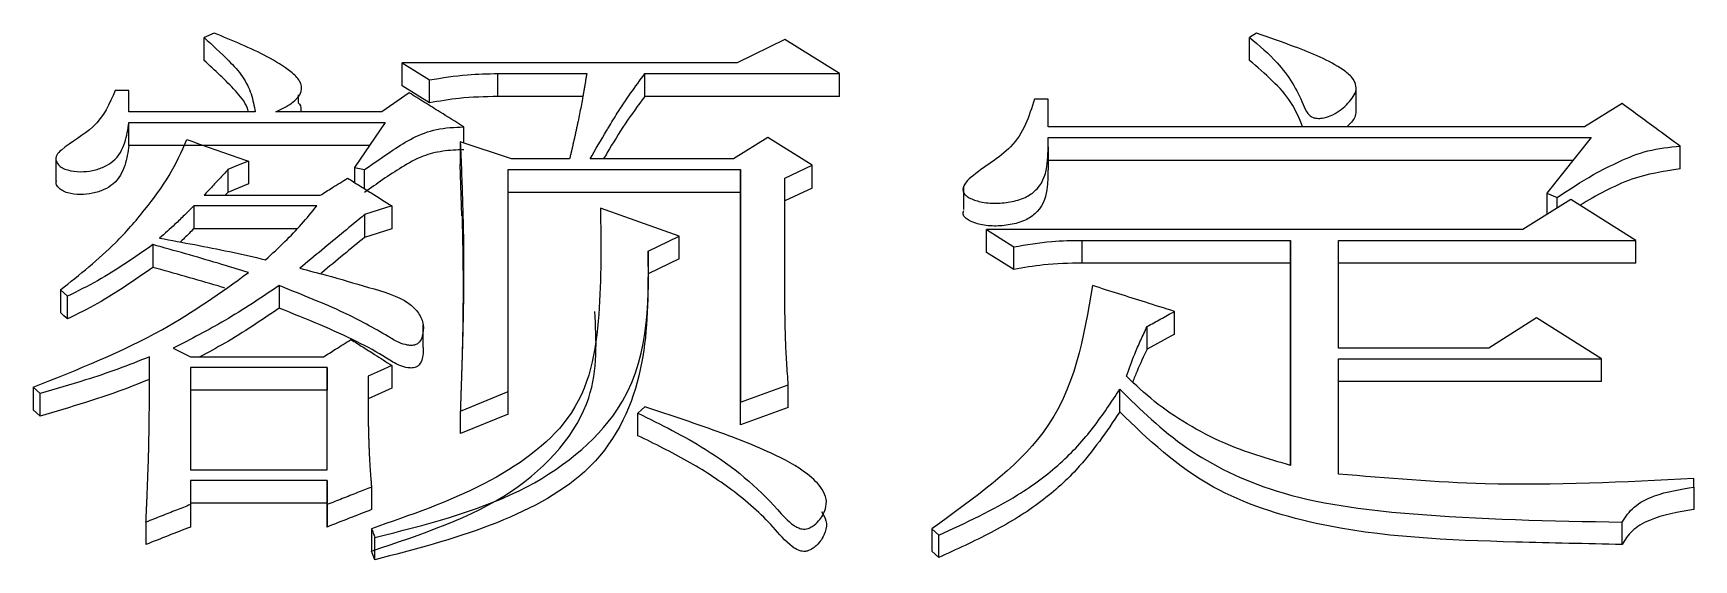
# Model space of a CAD drawing. Header units: millimetres. Extents: x 2642 to 4256, y 821 to 2003.
# Drawn here: x 2874.22 to 2879.48, y 1759.33 to 1761 of the extents above; entities that cross this region are included whole.
import ezdxf

# ---------------------------------------------------------------- set-up
doc = ezdxf.new("R2010")
doc.units = ezdxf.units.MM

msp = doc.modelspace()

# ---------------------------------------------------------------- linework, layer by layer
at = {"color": 7, "linetype": 'Continuous', "lineweight": 25}
for p, q in [((2874.7914, 1760.9965), (2874.759, 1760.983)), ((2874.759, 1760.9103), (2874.759, 1760.983)), ((2876.5979, 1760.9763), (2876.4464, 1760.9024)), ((2876.771, 1760.8687), (2876.5979, 1760.9763)), ((2878.0907, 1760.9964), (2878.0691, 1760.983)), ((2878.0691, 1760.9102), (2878.0691, 1760.983)), ((2875.3864, 1760.9024), (2875.4729, 1760.8486)), ((2875.3864, 1760.8297), (2875.3864, 1760.9024)), ((2875.6892, 1760.8687), (2875.9705, 1760.8687)), ((2875.6892, 1760.7961), (2875.6892, 1760.8687)), ((2876.1544, 1760.8687), (2876.771, 1760.8687)), ((2876.1544, 1760.7961), (2876.1544, 1760.8687)), ((2876.771, 1760.7961), (2876.771, 1760.8687)), ((2874.521, 1760.8149), (2874.4777, 1760.8149)), ((2874.521, 1760.7475), (2874.521, 1760.8149)), ((2875.0579, 1760.8487), (2875.0579, 1760.8501)), ((2875.408, 1760.8081), (2875.3214, 1760.7475)), ((2875.4729, 1760.7759), (2875.3864, 1760.8297)), ((2875.4729, 1760.7759), (2875.4729, 1760.8486)), ((2878.4062, 1760.7491), (2878.4062, 1760.8225)), ((2875.0579, 1760.7775), (2875.0579, 1760.802)), ((2875.9582, 1760.7961), (2875.6892, 1760.7961)), ((2876.771, 1760.7961), (2876.1544, 1760.7961)), ((2877.4308, 1760.7879), (2877.3876, 1760.7879)), ((2877.4308, 1760.7002), (2877.4308, 1760.7879)), ((2879.2481, 1760.7744), (2879.1291, 1760.7002)), ((2874.9212, 1760.7475), (2874.521, 1760.7475)), ((2874.521, 1760.6413), (2874.521, 1760.7137)), ((2875.3214, 1760.7475), (2874.9861, 1760.7475)), ((2875.3323, 1760.7137), (2875.2349, 1760.5718)), ((2875.7325, 1760.5988), (2875.5702, 1760.6529)), ((2875.5702, 1760.6529), (2875.5702, 1760.5806)), ((2875.5811, 1760.6493), (2875.5811, 1760.7002)), ((2876.5438, 1760.6664), (2876.4356, 1760.5988)), ((2876.6844, 1760.5785), (2876.5438, 1760.6664)), ((2879.1291, 1760.7002), (2877.4308, 1760.7002)), ((2877.4308, 1760.6664), (2879.1508, 1760.6664)), ((2879.1508, 1760.6664), (2879.0102, 1760.4904)), ((2874.29, 1760.6011), (2874.29, 1760.5284)), ((2875.2826, 1760.6413), (2874.521, 1760.6413)), ((2875.9164, 1760.5988), (2875.7325, 1760.5988)), ((2876.4356, 1760.5988), (2875.9813, 1760.5988)), ((2877.432, 1760.5642), (2877.432, 1760.637)), ((2879.4321, 1760.567), (2879.4321, 1760.6393)), ((2874.8347, 1760.565), (2874.8347, 1760.4928)), ((2874.8996, 1760.5921), (2874.8996, 1760.5198)), ((2875.2349, 1760.5718), (2875.2674, 1760.565)), ((2875.2349, 1760.5718), (2875.2349, 1760.5244)), ((2875.5749, 1760.4184), (2875.5702, 1760.5806)), ((2875.7217, 1760.565), (2876.4573, 1760.565)), ((2875.7217, 1759.8629), (2875.7217, 1760.565)), ((2876.4573, 1760.565), (2876.4573, 1759.8286)), ((2876.4573, 1760.4927), (2876.4573, 1760.565)), ((2876.5979, 1760.5379), (2876.6844, 1760.5785)), ((2876.6844, 1760.5063), (2876.6844, 1760.5785)), ((2879.0929, 1760.594), (2877.432, 1760.5941)), ((2874.8347, 1760.4928), (2874.8262, 1760.4837)), ((2874.8996, 1760.5198), (2874.8347, 1760.4928)), ((2876.4573, 1760.4927), (2875.7217, 1760.4927)), ((2876.4573, 1759.7573), (2876.4573, 1760.4927)), ((2876.5979, 1760.123), (2876.5979, 1760.5379)), ((2876.6844, 1760.5063), (2876.5979, 1760.4657)), ((2877.1631, 1760.5115), (2877.1631, 1760.4389)), ((2875.1159, 1760.4498), (2874.7265, 1760.4498)), ((2874.7265, 1760.4498), (2874.7265, 1760.3777)), ((2874.759, 1760.4837), (2875.1267, 1760.4837)), ((2875.3539, 1760.4498), (2875.3539, 1760.3777)), ((2876.2626, 1760.3547), (2876.0138, 1760.443)), ((2879.0859, 1760.4701), (2878.9344, 1760.375)), ((2879.0102, 1760.4904), (2879.0426, 1760.4769)), ((2879.0102, 1760.4904), (2879.0102, 1760.4226)), ((2879.0426, 1760.4429), (2879.0426, 1760.4769)), ((2879.2914, 1760.341), (2879.0859, 1760.4701)), ((2875.2674, 1760.4226), (2875.2674, 1760.3506)), ((2875.0537, 1760.3777), (2874.7265, 1760.3777)), ((2875.3539, 1760.3777), (2875.2674, 1760.3506)), ((2876.1652, 1760.3071), (2876.2626, 1760.3547)), ((2876.2626, 1760.2827), (2876.2626, 1760.3547)), ((2877.2361, 1760.3751), (2877.3227, 1760.3207)), ((2878.9344, 1760.375), (2877.2361, 1760.3751)), ((2877.2361, 1760.3031), (2877.2361, 1760.3751)), ((2877.539, 1760.3411), (2878.1989, 1760.3411)), ((2877.539, 1760.2691), (2877.539, 1760.3411)), ((2878.1989, 1760.3411), (2878.1989, 1759.629)), ((2878.1989, 1760.2691), (2878.1989, 1760.3411)), ((2878.3503, 1760.3411), (2879.2914, 1760.341)), ((2878.3503, 1759.9999), (2878.3503, 1760.3411)), ((2879.2914, 1760.2691), (2879.2914, 1760.341)), ((2874.5967, 1760.3275), (2874.5967, 1760.2556)), ((2876.1652, 1760.3071), (2876.1652, 1760.2352)), ((2876.2626, 1760.2827), (2876.1652, 1760.2352)), ((2877.3227, 1760.2487), (2877.2361, 1760.3031)), ((2877.3227, 1760.2487), (2877.3227, 1760.3207)), ((2878.1989, 1760.2691), (2877.539, 1760.2691)), ((2878.1989, 1759.629), (2878.1989, 1760.2691)), ((2879.2914, 1760.2691), (2878.3503, 1760.2691)), ((2874.3046, 1760.1845), (2874.3263, 1760.164)), ((2874.3263, 1760.0923), (2874.3263, 1760.164)), ((2875.4525, 1760.0018), (2875.4525, 1760.0742)), ((2877.8311, 1760.0445), (2877.8311, 1760.1162)), ((2878.9777, 1760.0957), (2878.8263, 1759.9999)), ((2879.1832, 1759.9657), (2878.9777, 1760.0957)), ((2877.7445, 1759.9968), (2877.7445, 1760.0683)), ((2877.8311, 1760.0445), (2877.7445, 1759.9968)), ((2874.7157, 1759.9726), (2875.1376, 1759.9726)), ((2878.8263, 1759.9999), (2878.3503, 1759.9999)), ((2878.3503, 1759.9657), (2879.1832, 1759.9657)), ((2878.3503, 1759.6015), (2878.3503, 1759.9657)), ((2879.1832, 1759.8942), (2879.1832, 1759.9657)), ((2874.7157, 1759.9383), (2874.7157, 1759.6153)), ((2875.1484, 1759.9383), (2874.7157, 1759.9383)), ((2875.1484, 1759.6153), (2875.1484, 1759.9383)), ((2875.1484, 1759.9383), (2875.1484, 1759.8669)), ((2875.3539, 1759.9452), (2875.3539, 1759.8737)), ((2874.2181, 1759.8766), (2874.2397, 1759.856)), ((2874.2181, 1759.8766), (2874.2181, 1759.8053)), ((2874.5859, 1759.8872), (2874.5859, 1759.9011)), ((2875.1484, 1759.8669), (2874.7157, 1759.8669)), ((2875.1484, 1759.6153), (2875.1484, 1759.8669)), ((2875.3539, 1759.8737), (2875.2782, 1759.8395)), ((2875.5703, 1759.8011), (2875.7217, 1759.8629)), ((2875.7217, 1759.7916), (2875.7217, 1759.8629)), ((2876.4573, 1759.8286), (2876.6087, 1759.8835)), ((2876.6087, 1759.8121), (2876.6087, 1759.8835)), ((2877.658, 1759.7984), (2877.658, 1759.8698)), ((2879.1832, 1759.8942), (2878.3503, 1759.8942)), ((2874.2397, 1759.7847), (2874.2397, 1759.856)), ((2876.4573, 1759.7573), (2876.4573, 1759.8286)), ((2876.6087, 1759.8121), (2876.4573, 1759.7573)), ((2875.5703, 1759.7298), (2875.5703, 1759.8011)), ((2875.7217, 1759.7916), (2875.5703, 1759.7298)), ((2876.1327, 1759.7229), (2876.1327, 1759.7942)), ((2874.7157, 1759.6153), (2875.1484, 1759.6153)), ((2875.1484, 1759.5808), (2874.7157, 1759.5808)), ((2874.7157, 1759.5808), (2874.7157, 1759.5048)), ((2875.1484, 1759.5048), (2875.1484, 1759.5808)), ((2875.1484, 1759.5808), (2875.1484, 1759.5098)), ((2875.289, 1759.5601), (2875.289, 1759.4891)), ((2876.7147, 1759.554), (2876.7147, 1759.5549)), ((2879.4753, 1759.5601), (2879.4753, 1759.5876)), ((2879.4753, 1759.5601), (2879.4753, 1759.4891)), ((2875.1484, 1759.5098), (2874.7157, 1759.5098)), ((2874.7157, 1759.5048), (2874.7157, 1759.434)), ((2875.1484, 1759.434), (2875.1484, 1759.5098)), ((2875.1484, 1759.5048), (2875.1484, 1759.434)), ((2874.5751, 1759.4496), (2874.5751, 1759.3788)), ((2879.2481, 1759.3787), (2879.2481, 1759.4495)), ((2875.2998, 1759.3304), (2875.2998, 1759.4011)), ((2877.063, 1759.4288), (2877.0847, 1759.408)), ((2877.063, 1759.4288), (2877.063, 1759.358)), ((2877.0847, 1759.3373), (2877.0847, 1759.408)), ((2875.2998, 1759.3304), (2875.289, 1759.358)), ((2877.063, 1759.358), (2877.0847, 1759.3373))]:
    msp.add_line(p, q, dxfattribs=at)
at = {"color": 7, "linetype": 'Continuous', "lineweight": 25, "flags": 128}
for points in [[(2876.4464, 1760.9024), (2876.0261, 1760.9024), (2875.3864, 1760.9024)], [(2874.521, 1760.7137), (2874.9266, 1760.7137), (2875.3323, 1760.7137)], [(2874.8996, 1760.5921), (2874.8671, 1760.5785), (2874.8347, 1760.565)], [(2875.2674, 1760.504), (2875.2674, 1760.5177), (2875.2674, 1760.5413), (2875.2674, 1760.565)], [(2875.3539, 1760.4498), (2875.3106, 1760.4362), (2875.2674, 1760.4226)], [(2874.3046, 1760.1845), (2874.3046, 1760.1583), (2874.3046, 1760.1355), (2874.3046, 1760.1127)], [(2874.997, 1760.1981), (2874.997, 1760.1662), (2874.997, 1760.1463), (2874.997, 1760.1264)], [(2874.3263, 1760.0923), (2874.3154, 1760.1025), (2874.3046, 1760.1127)], [(2874.6616, 1760), (2874.6886, 1759.9863), (2874.7157, 1759.9726)], [(2875.3539, 1759.9452), (2875.316, 1759.928), (2875.2782, 1759.9109)], [(2876.1543, 1759.8148), (2876.1435, 1759.8045), (2876.1327, 1759.7942)], [(2874.2397, 1759.7847), (2874.2289, 1759.795), (2874.2181, 1759.8053)], [(2875.289, 1759.4288), (2875.289, 1759.4), (2875.289, 1759.379), (2875.289, 1759.358)]]:
    msp.add_lwpolyline(points, dxfattribs=at)
at = {"color": 7, "linetype": 'Continuous', "lineweight": 25}
for points, knots in [([(2874.759, 1760.983), (2874.7855, 1760.9587), (2874.8289, 1760.9188), (2874.8835, 1760.8602), (2874.9103, 1760.8046), (2874.9176, 1760.7665), (2874.9212, 1760.7475)], [0, 0, 0, 0, 0.3446396, 0.5657566, 0.7835326, 1, 1, 1, 1]), ([(2874.9861, 1760.7475), (2875.0035, 1760.756), (2875.0375, 1760.7727), (2875.0721, 1760.808), (2875.0649, 1760.8469), (2875.0244, 1760.8845), (2874.9357, 1760.938), (2874.8488, 1760.9732), (2874.7914, 1760.9965)], [0, 0, 0, 0, 0.121784, 0.238894, 0.329996, 0.425945, 0.621085, 1, 1, 1, 1]), ([(2878.0691, 1760.983), (2878.0997, 1760.9572), (2878.1744, 1760.8941), (2878.2251, 1760.8083), (2878.2477, 1760.7477), (2878.2617, 1760.7339), (2878.2721, 1760.7287), (2878.2846, 1760.7266), (2878.3029, 1760.7277), (2878.3281, 1760.7349), (2878.3624, 1760.7558), (2878.3893, 1760.7826), (2878.4073, 1760.8119), (2878.4064, 1760.8347), (2878.3939, 1760.859), (2878.334, 1760.9051), (2878.2274, 1760.9494), (2878.1312, 1760.9825), (2878.0907, 1760.9964)], [0, 0, 0, 0, 0.137524, 0.335447, 0.378025, 0.3933, 0.403602, 0.413937, 0.429101, 0.455133, 0.490172, 0.557555, 0.588524, 0.619673, 0.649408, 0.693614, 0.870957, 1, 1, 1, 1]), ([(2874.8994, 1760.7475), (2874.8982, 1760.7523), (2874.8918, 1760.7763), (2874.8586, 1760.8149), (2874.8109, 1760.8632), (2874.7763, 1760.8946), (2874.759, 1760.9103)], [0, 0, 0, 0, 0.076897, 0.381334, 0.690062, 1, 1, 1, 1]), ([(2875.4729, 1760.8486), (2875.5126, 1760.8552), (2875.5838, 1760.8672), (2875.6569, 1760.8683), (2875.6892, 1760.8687)], [0, 0, 0, 0, 0.558835, 1, 1, 1, 1]), ([(2875.9705, 1760.8687), (2875.9702, 1760.8668), (2875.9695, 1760.8628), (2875.9687, 1760.8579), (2875.9679, 1760.8529), (2875.9672, 1760.849), (2875.9665, 1760.845), (2875.9659, 1760.8411), (2875.9652, 1760.8371), (2875.9644, 1760.8322), (2875.9637, 1760.8282), (2875.9629, 1760.8233), (2875.962, 1760.8183), (2875.961, 1760.8124), (2875.96, 1760.8065), (2875.9589, 1760.8005), (2875.9579, 1760.7946), (2875.9558, 1760.7828), (2875.951, 1760.7571), (2875.9458, 1760.7314), (2875.9417, 1760.7116), (2875.94, 1760.7038), (2875.9383, 1760.6959), (2875.9361, 1760.686), (2875.9344, 1760.6781), (2875.9327, 1760.6702), (2875.9313, 1760.6643), (2875.9302, 1760.6594), (2875.9291, 1760.6544), (2875.9282, 1760.6505), (2875.9273, 1760.6465), (2875.9264, 1760.6426), (2875.9255, 1760.6386), (2875.9244, 1760.6337), (2875.9235, 1760.6298), (2875.9224, 1760.6248), (2875.9215, 1760.6209), (2875.9206, 1760.6169), (2875.9197, 1760.613), (2875.9187, 1760.609), (2875.9176, 1760.604), (2875.9169, 1760.6009), (2875.9164, 1760.5988)], [0, 0, 0, 0, 0.021952, 0.043903, 0.054879, 0.07683, 0.087806, 0.098782, 0.120733, 0.131709, 0.15366, 0.164636, 0.186587, 0.208539, 0.23049, 0.252442, 0.274393, 0.296345, 0.384151, 0.559767, 0.581718, 0.60367, 0.647573, 0.669524, 0.713427, 0.735378, 0.75733, 0.779281, 0.790257, 0.812208, 0.823184, 0.83416, 0.856111, 0.867087, 0.889038, 0.900014, 0.921966, 0.932941, 0.943917, 0.965868, 0.976844, 1, 1, 1, 1]), ([(2875.9813, 1760.5988), (2875.9985, 1760.6286), (2876.0179, 1760.6621), (2876.0467, 1760.7102), (2876.0837, 1760.7716), (2876.1242, 1760.8273), (2876.1544, 1760.8687)], [0, 0, 0, 0, 0.325176, 0.365823, 0.528414, 1, 1, 1, 1]), ([(2878.237, 1760.7002), (2878.2264, 1760.7265), (2878.2054, 1760.7785), (2878.1422, 1760.8474), (2878.0936, 1760.8892), (2878.0691, 1760.9102)], [0, 0, 0, 0, 0.335668, 0.664858, 1, 1, 1, 1]), ([(2874.4777, 1760.8149), (2874.4599, 1760.7739), (2874.4278, 1760.6999), (2874.3313, 1760.6492), (2874.2899, 1760.6115), (2874.2891, 1760.5936), (2874.2974, 1760.5799), (2874.3099, 1760.5699), (2874.3332, 1760.5608), (2874.3668, 1760.5568), (2874.4068, 1760.5607), (2874.4426, 1760.5726), (2874.4859, 1760.5992), (2874.5113, 1760.6504), (2874.5177, 1760.6927), (2874.521, 1760.7137)], [0, 0, 0, 0, 0.230991, 0.417984, 0.453958, 0.487906, 0.511162, 0.535138, 0.560232, 0.612084, 0.662769, 0.713245, 0.762331, 0.881446, 1, 1, 1, 1]), ([(2875.5811, 1760.7002), (2875.5561, 1760.7158), (2875.5148, 1760.7416), (2875.4571, 1760.7775), (2875.4244, 1760.7979), (2875.408, 1760.8081)], [0, 0, 0, 0, 0.432629, 0.716314, 1, 1, 1, 1]), ([(2875.0573, 1760.7767), (2875.0587, 1760.7753), (2875.0672, 1760.7669), (2875.0661, 1760.7563), (2875.0651, 1760.7475)], [0, 0, 0, 0, 0.171263, 1, 1, 1, 1]), ([(2875.6892, 1760.7961), (2875.6481, 1760.7953), (2875.5749, 1760.7939), (2875.504, 1760.7814), (2875.4729, 1760.7759)], [0, 0, 0, 0, 0.5610854, 1, 1, 1, 1]), ([(2876.1544, 1760.7961), (2876.1332, 1760.7677), (2876.0901, 1760.7098), (2876.0498, 1760.6429), (2876.0278, 1760.6055), (2876.0239, 1760.5988)], [0, 0, 0, 0, 0.4424507, 0.9005553, 1, 1, 1, 1]), ([(2877.3876, 1760.7879), (2877.3711, 1760.734), (2877.3414, 1760.6365), (2877.2167, 1760.5686), (2877.1653, 1760.5207), (2877.1584, 1760.4994), (2877.168, 1760.4843), (2877.1863, 1760.4722), (2877.2194, 1760.461), (2877.2671, 1760.4568), (2877.3179, 1760.4626), (2877.3647, 1760.4772), (2877.4148, 1760.5159), (2877.4323, 1760.5844), (2877.4313, 1760.6391), (2877.4308, 1760.6664)], [0, 0, 0, 0, 0.230342, 0.416704, 0.453392, 0.487581, 0.504129, 0.522219, 0.561724, 0.611998, 0.663323, 0.713955, 0.762021, 0.881086, 1, 1, 1, 1]), ([(2879.432, 1760.6394), (2879.409, 1760.6563), (2879.3668, 1760.6873), (2879.3055, 1760.7323), (2879.2673, 1760.7604), (2879.2481, 1760.7744)], [0, 0, 0, 0, 0.375947, 0.687973, 1, 1, 1, 1]), ([(2878.4054, 1760.7495), (2878.4048, 1760.7432), (2878.4028, 1760.725), (2878.3869, 1760.71), (2878.3765, 1760.7002)], [0, 0, 0, 0, 0.345967, 1, 1, 1, 1]), ([(2874.3046, 1760.1845), (2874.3651, 1760.2328), (2874.4644, 1760.3121), (2874.5724, 1760.4367), (2874.6527, 1760.5448), (2874.6875, 1760.6215), (2874.7048, 1760.6597)], [0, 0, 0, 0, 0.34436, 0.564684, 0.783385, 1, 1, 1, 1]), ([(2874.7049, 1760.6597), (2874.7373, 1760.6484), (2874.8022, 1760.6259), (2874.8671, 1760.6033), (2874.8996, 1760.5921)], [0, 0, 0, 0, 0.5, 1, 1, 1, 1]), ([(2875.2674, 1760.565), (2875.2973, 1760.5859), (2875.3466, 1760.6205), (2875.4186, 1760.6668), (2875.4944, 1760.6965), (2875.5519, 1760.6989), (2875.5811, 1760.7002)], [0, 0, 0, 0, 0.334385, 0.552202, 0.773272, 1, 1, 1, 1]), ([(2875.5702, 1760.6529), (2875.5728, 1760.5896), (2875.578, 1760.4629), (2875.5808, 1760.3197), (2875.5807, 1760.238), (2875.5806, 1760.218), (2875.5806, 1760.2121), (2875.5805, 1760.2061), (2875.5805, 1760.2001), (2875.5804, 1760.1941), (2875.5804, 1760.1861), (2875.5803, 1760.1781), (2875.5802, 1760.1701), (2875.5801, 1760.1642), (2875.58, 1760.1582), (2875.58, 1760.1522), (2875.5799, 1760.1462), (2875.5798, 1760.1402), (2875.5797, 1760.1322), (2875.5795, 1760.1242), (2875.5794, 1760.1162), (2875.5793, 1760.1102), (2875.5792, 1760.1042), (2875.579, 1760.0982), (2875.5789, 1760.0922), (2875.5788, 1760.0862), (2875.5787, 1760.0802), (2875.5785, 1760.0742), (2875.5784, 1760.0662), (2875.5782, 1760.0582), (2875.578, 1760.0502), (2875.5778, 1760.0442), (2875.5777, 1760.0382), (2875.5775, 1760.0322), (2875.5774, 1760.0262), (2875.5772, 1760.0202), (2875.577, 1760.0122), (2875.5768, 1760.0042), (2875.5766, 1759.9962), (2875.5764, 1759.9902), (2875.5762, 1759.9842), (2875.576, 1759.9782), (2875.5759, 1759.9722), (2875.5757, 1759.9661), (2875.5755, 1759.9601), (2875.5753, 1759.9541), (2875.5751, 1759.9461), (2875.5748, 1759.9381), (2875.5746, 1759.9301), (2875.5744, 1759.9241), (2875.5742, 1759.918), (2875.574, 1759.912), (2875.5738, 1759.906), (2875.5736, 1759.9), (2875.5733, 1759.892), (2875.5731, 1759.8839), (2875.5728, 1759.8759), (2875.5726, 1759.8699), (2875.5724, 1759.8639), (2875.5722, 1759.8578), (2875.572, 1759.8518), (2875.5718, 1759.8458), (2875.5716, 1759.8398), (2875.5713, 1759.8317), (2875.571, 1759.8237), (2875.5708, 1759.8157), (2875.5705, 1759.8088), (2875.5704, 1759.8039), (2875.5703, 1759.8011)], [0, 0, 0, 0, 0.22469, 0.449389, 0.505561, 0.512583, 0.519604, 0.526626, 0.533648, 0.540669, 0.547691, 0.561734, 0.568755, 0.575777, 0.582798, 0.58982, 0.596841, 0.603863, 0.610884, 0.624928, 0.631949, 0.638971, 0.645992, 0.653014, 0.660035, 0.667057, 0.674078, 0.6811, 0.688121, 0.702165, 0.709186, 0.716208, 0.723229, 0.730251, 0.737272, 0.744294, 0.751315, 0.765358, 0.77238, 0.779401, 0.786423, 0.793445, 0.800466, 0.807488, 0.814509, 0.821531, 0.828552, 0.842595, 0.849617, 0.856638, 0.86366, 0.870682, 0.877703, 0.884725, 0.891746, 0.905789, 0.912811, 0.919832, 0.926854, 0.933875, 0.940897, 0.947918, 0.95494, 0.961962, 0.976005, 0.983026, 0.990048, 1, 1, 1, 1]), ([(2874.521, 1760.6413), (2874.5177, 1760.6203), (2874.5113, 1760.5781), (2874.4859, 1760.527), (2874.4426, 1760.5004), (2874.4068, 1760.4885), (2874.3668, 1760.4846), (2874.3332, 1760.4886), (2874.3099, 1760.4976), (2874.2977, 1760.5077), (2874.2899, 1760.5185), (2874.2913, 1760.5258), (2874.2918, 1760.5289)], [0, 0, 0, 0, 0.223965, 0.44903, 0.541825, 0.637278, 0.73315, 0.831226, 0.878675, 0.923993, 0.967934, 1, 1, 1, 1]), ([(2875.5811, 1760.6278), (2875.5587, 1760.6269), (2875.5142, 1760.6252), (2875.4449, 1760.6079), (2875.3852, 1760.5729), (2875.3249, 1760.5338), (2875.2865, 1760.5064), (2875.2674, 1760.4927)], [0, 0, 0, 0, 0.175432, 0.348604, 0.567478, 0.784095, 1, 1, 1, 1]), ([(2879.0426, 1760.4769), (2879.0802, 1760.5016), (2879.1423, 1760.5426), (2879.2389, 1760.5914), (2879.3285, 1760.6285), (2879.3974, 1760.6357), (2879.432, 1760.6393)], [0, 0, 0, 0, 0.334836, 0.553745, 0.775373, 1, 1, 1, 1]), ([(2874.8347, 1760.565), (2874.8256, 1760.5552), (2874.8084, 1760.5368), (2874.7831, 1760.5097), (2874.767, 1760.4923), (2874.759, 1760.4837)], [0, 0, 0, 0, 0.361282, 0.680641, 1, 1, 1, 1]), ([(2877.4299, 1760.5642), (2877.4301, 1760.5468), (2877.4305, 1760.502), (2877.4147, 1760.4437), (2877.3647, 1760.4051), (2877.3179, 1760.3905), (2877.2671, 1760.3847), (2877.2195, 1760.3889), (2877.1861, 1760.4001), (2877.1683, 1760.4121), (2877.1599, 1760.4235), (2877.163, 1760.4313), (2877.1646, 1760.4352)], [0, 0, 0, 0, 0.155828, 0.400477, 0.499289, 0.603425, 0.70901, 0.812432, 0.89368, 0.93087, 0.964878, 1, 1, 1, 1]), ([(2879.432, 1760.567), (2879.3794, 1760.559), (2879.293, 1760.546), (2879.1938, 1760.4966), (2879.1401, 1760.468), (2879.1153, 1760.4519), (2879.1151, 1760.4517)], [0, 0, 0, 0, 0.438916, 0.719527, 0.99737, 1, 1, 1, 1]), ([(2875.1267, 1760.4837), (2875.1392, 1760.4915), (2875.1599, 1760.5045), (2875.1887, 1760.5225), (2875.2051, 1760.5328), (2875.2133, 1760.5379)], [0, 0, 0, 0, 0.4326487, 0.7163239, 1, 1, 1, 1]), ([(2875.2133, 1760.5379), (2875.2258, 1760.5301), (2875.2507, 1760.5145), (2875.2976, 1760.4851), (2875.332, 1760.4635), (2875.3539, 1760.4498)], [0, 0, 0, 0, 0.2662424, 0.5324848, 1, 1, 1, 1]), ([(2874.7265, 1760.4498), (2874.7167, 1760.4401), (2874.697, 1760.4207), (2874.6614, 1760.3865), (2874.6346, 1760.3625), (2874.6183, 1760.3479)], [0, 0, 0, 0, 0.280921, 0.561854, 1, 1, 1, 1]), ([(2874.9537, 1760.2798), (2874.9745, 1760.2988), (2875.0147, 1760.3353), (2875.0687, 1760.3921), (2875.1001, 1760.4305), (2875.1159, 1760.4498)], [0, 0, 0, 0, 0.349925, 0.674457, 1, 1, 1, 1]), ([(2876.0138, 1760.443), (2876.0153, 1760.3318), (2876.0185, 1760.1098), (2875.9666, 1759.78), (2875.6513, 1759.554), (2875.4114, 1759.4711), (2875.289, 1759.4288)], [0, 0, 0, 0, 0.273656, 0.546764, 0.768873, 1, 1, 1, 1]), ([(2875.2674, 1760.4226), (2875.2453, 1760.4044), (2875.2001, 1760.367), (2875.1316, 1760.3104), (2875.0851, 1760.2719), (2875.0619, 1760.2526)], [0, 0, 0, 0, 0.321741, 0.660871, 1, 1, 1, 1]), ([(2875.5756, 1760.4212), (2875.5772, 1760.3537), (2875.5795, 1760.2527), (2875.5784, 1760.0792), (2875.5767, 1760.0071), (2875.5757, 1759.9669)], [0, 0, 0, 0, 0.471599, 0.706014, 1, 1, 1, 1]), ([(2874.6183, 1760.3479), (2874.6924, 1760.3344), (2874.8051, 1760.314), (2874.9157, 1760.2886), (2874.9537, 1760.2798)], [0, 0, 0, 0, 0.6569803, 1, 1, 1, 1]), ([(2874.7265, 1760.3777), (2874.7167, 1760.368), (2874.7025, 1760.3538), (2874.6877, 1760.3398), (2874.6831, 1760.3355)], [0, 0, 0, 0, 0.685137, 1, 1, 1, 1]), ([(2875.2674, 1760.3506), (2875.2453, 1760.3324), (2875.2, 1760.295), (2875.1536, 1760.2566), (2875.1292, 1760.2365), (2875.128, 1760.2355)], [0, 0, 0, 0, 0.47479, 0.9746759, 1, 1, 1, 1]), ([(2877.3227, 1760.3207), (2877.3624, 1760.3274), (2877.4336, 1760.3395), (2877.5067, 1760.3406), (2877.539, 1760.3411)], [0, 0, 0, 0, 0.558835, 1, 1, 1, 1]), ([(2874.5967, 1760.3275), (2874.5681, 1760.3076), (2874.5116, 1760.2683), (2874.4231, 1760.2121), (2874.3586, 1760.18), (2874.3263, 1760.164)], [0, 0, 0, 0, 0.3384511, 0.6681197, 1, 1, 1, 1]), ([(2874.8996, 1760.239), (2874.8675, 1760.2488), (2874.8013, 1760.2692), (2874.7004, 1760.2988), (2874.6313, 1760.3179), (2874.5967, 1760.3275)], [0, 0, 0, 0, 0.320379, 0.660141, 1, 1, 1, 1]), ([(2875.2998, 1759.4011), (2875.4592, 1759.4409), (2875.7696, 1759.5185), (2876.1695, 1759.8414), (2876.1668, 1760.1317), (2876.1652, 1760.3071)], [0, 0, 0, 0, 0.294377, 0.5735664, 1, 1, 1, 1]), ([(2874.2181, 1759.8766), (2874.3598, 1759.9328), (2874.611, 1760.0324), (2874.812, 1760.1763), (2874.8996, 1760.239)], [0, 0, 0, 0, 0.56421, 1, 1, 1, 1]), ([(2874.5967, 1760.2556), (2874.5681, 1760.2356), (2874.5118, 1760.1962), (2874.4231, 1760.1402), (2874.3586, 1760.1083), (2874.3263, 1760.0923)], [0, 0, 0, 0, 0.3386468, 0.6682986, 1, 1, 1, 1]), ([(2874.8252, 1760.1899), (2874.8179, 1760.1922), (2874.7765, 1760.2049), (2874.7003, 1760.2268), (2874.6312, 1760.246), (2874.5967, 1760.2556)], [0, 0, 0, 0, 0.097268, 0.548576, 1, 1, 1, 1]), ([(2875.0619, 1760.2526), (2875.0898, 1760.2456), (2875.1635, 1760.2269), (2875.2784, 1760.1922), (2875.3909, 1760.1612), (2875.4403, 1760.1114), (2875.4554, 1760.0749), (2875.4527, 1760.043), (2875.444, 1760.0219), (2875.4336, 1760.0129), (2875.4257, 1760.0095), (2875.4154, 1760.0082), (2875.3983, 1760.0099), (2875.3713, 1760.0185), (2875.3087, 1760.0573), (2875.19, 1760.1219), (2875.0682, 1760.1686), (2874.9996, 1760.197), (2874.997, 1760.1981)], [0, 0, 0, 0, 0.080829, 0.213073, 0.345773, 0.395058, 0.444233, 0.491132, 0.518332, 0.527917, 0.53551, 0.543103, 0.555865, 0.581938, 0.622671, 0.782526, 0.991638, 1, 1, 1, 1]), ([(2876.1652, 1760.2352), (2876.1635, 1760.1278), (2876.1601, 1759.9127), (2876.0156, 1759.6053), (2875.6673, 1759.4258), (2875.4236, 1759.3625), (2875.2998, 1759.3304)], [0, 0, 0, 0, 0.271412, 0.543735, 0.768302, 1, 1, 1, 1]), ([(2877.539, 1760.2691), (2877.4979, 1760.2683), (2877.4247, 1760.2669), (2877.3538, 1760.2543), (2877.3227, 1760.2487)], [0, 0, 0, 0, 0.561085, 1, 1, 1, 1]), ([(2874.997, 1760.1981), (2874.9407, 1760.1603), (2874.8598, 1760.1059), (2874.7445, 1760.0426), (2874.6892, 1760.0142), (2874.6616, 1760)], [0, 0, 0, 0, 0.532376, 0.766064, 1, 1, 1, 1]), ([(2877.5714, 1760.1981), (2877.5443, 1760.0343), (2877.4953, 1759.7375), (2877.1968, 1759.5243), (2877.063, 1759.4288)], [0, 0, 0, 0, 0.551895, 1, 1, 1, 1]), ([(2877.8311, 1760.1162), (2877.8004, 1760.1259), (2877.7418, 1760.1444), (2877.6552, 1760.1717), (2877.5994, 1760.1893), (2877.5714, 1760.1981)], [0, 0, 0, 0, 0.354383, 0.677192, 1, 1, 1, 1]), ([(2874.997, 1760.1263), (2874.9409, 1760.0884), (2874.8609, 1760.0342), (2874.7724, 1759.9868), (2874.7459, 1759.9726)], [0, 0, 0, 0, 0.7007872, 1, 1, 1, 1]), ([(2875.4523, 1760.0022), (2875.4526, 1759.9905), (2875.4531, 1759.9718), (2875.4442, 1759.9509), (2875.4342, 1759.9418), (2875.4264, 1759.9382), (2875.4162, 1759.9367), (2875.3996, 1759.9381), (2875.3701, 1759.9471), (2875.321, 1759.9793), (2875.2389, 1760.0241), (2875.124, 1760.0754), (2875.0402, 1760.109), (2874.997, 1760.1264)], [0, 0, 0, 0, 0.0823081, 0.1312, 0.148471, 0.1622931, 0.1761333, 0.1983557, 0.2432482, 0.3314902, 0.5260181, 0.7549229, 1, 1, 1, 1]), ([(2875.289, 1759.358), (2875.4474, 1759.4108), (2875.7547, 1759.5133), (2876.0126, 1759.8179), (2876.001, 1760.024), (2875.9959, 1760.116)], [0, 0, 0, 0, 0.370667, 0.719175, 1, 1, 1, 1]), ([(2876.6087, 1759.8835), (2876.6069, 1759.9072), (2876.6031, 1759.9548), (2876.5992, 1760.0347), (2876.5984, 1760.0907), (2876.5979, 1760.123)], [0, 0, 0, 0, 0.29749, 0.594994, 1, 1, 1, 1]), ([(2877.7445, 1760.0683), (2877.759, 1760.0763), (2877.7878, 1760.0923), (2877.8166, 1760.1082), (2877.8311, 1760.1162)], [0, 0, 0, 0, 0.499998, 1, 1, 1, 1]), ([(2875.1376, 1759.9726), (2875.15, 1759.9805), (2875.1707, 1759.9936), (2875.1995, 1760.0118), (2875.2159, 1760.0222), (2875.2241, 1760.0273)], [0, 0, 0, 0, 0.432649, 0.716324, 1, 1, 1, 1]), ([(2875.2241, 1760.0273), (2875.2366, 1760.0194), (2875.2615, 1760.0037), (2875.3048, 1759.9763), (2875.3356, 1759.9568), (2875.3539, 1759.9452)], [0, 0, 0, 0, 0.288429, 0.576858, 1, 1, 1, 1]), ([(2877.6796, 1759.9109), (2877.6877, 1759.9345), (2877.7008, 1759.9729), (2877.7242, 1760.025), (2877.7378, 1760.0539), (2877.7445, 1760.0683)], [0, 0, 0, 0, 0.443144, 0.721519, 1, 1, 1, 1]), ([(2874.5859, 1759.9726), (2874.5529, 1759.9593), (2874.487, 1759.9328), (2874.3708, 1759.8947), (2874.2878, 1759.8702), (2874.2397, 1759.856)], [0, 0, 0, 0, 0.296607, 0.593255, 1, 1, 1, 1]), ([(2874.5751, 1759.4496), (2874.5754, 1759.4572), (2874.5761, 1759.4724), (2874.5769, 1759.4915), (2874.5776, 1759.5068), (2874.5781, 1759.5182), (2874.5785, 1759.5277), (2874.5789, 1759.5373), (2874.5794, 1759.5506), (2874.5802, 1759.5696), (2874.5809, 1759.5887), (2874.5816, 1759.6077), (2874.5822, 1759.6229), (2874.5828, 1759.642), (2874.5832, 1759.6572), (2874.5837, 1759.6762), (2874.5841, 1759.6914), (2874.5844, 1759.7066), (2874.5847, 1759.7218), (2874.585, 1759.737), (2874.5852, 1759.756), (2874.5854, 1759.7693), (2874.5855, 1759.7826), (2874.5856, 1759.7901), (2874.5857, 1759.7996), (2874.5857, 1759.8072), (2874.5858, 1759.8148), (2874.5858, 1759.8224), (2874.5858, 1759.83), (2874.5859, 1759.8394), (2874.5859, 1759.847), (2874.5859, 1759.8565), (2874.586, 1759.8641), (2874.586, 1759.8736), (2874.586, 1759.8811), (2874.586, 1759.8887), (2874.586, 1759.8963), (2874.586, 1759.9039), (2874.586, 1759.9133), (2874.586, 1759.9209), (2874.586, 1759.9303), (2874.5859, 1759.937), (2874.5859, 1759.9426), (2874.5859, 1759.9464), (2874.5859, 1759.9502), (2874.5859, 1759.9549), (2874.5859, 1759.9587), (2874.5859, 1759.9632), (2874.5859, 1759.9675), (2874.5859, 1759.9709), (2874.5859, 1759.9726)], [0, 0, 0, 0, 0.043584, 0.087168, 0.10896, 0.130753, 0.152545, 0.163441, 0.185233, 0.228817, 0.272401, 0.294193, 0.337777, 0.35957, 0.403154, 0.424946, 0.46853, 0.490322, 0.512114, 0.555699, 0.577491, 0.621075, 0.631971, 0.653763, 0.664659, 0.686451, 0.697347, 0.708243, 0.730035, 0.740931, 0.762723, 0.773619, 0.795412, 0.806308, 0.8281, 0.838996, 0.849892, 0.871684, 0.88258, 0.904372, 0.915268, 0.93706, 0.942508, 0.947956, 0.958852, 0.9643, 0.975196, 0.980644, 0.990322, 1, 1, 1, 1]), ([(2877.7445, 1759.9968), (2877.7336, 1759.9738), (2877.7174, 1759.9397), (2877.7035, 1759.905), (2877.6989, 1759.8936)], [0, 0, 0, 0, 0.672169, 1, 1, 1, 1]), ([(2874.5859, 1759.9011), (2874.5529, 1759.8879), (2874.4869, 1759.8614), (2874.3706, 1759.8236), (2874.2877, 1759.799), (2874.2397, 1759.7847)], [0, 0, 0, 0, 0.29672, 0.593461, 1, 1, 1, 1]), ([(2875.2782, 1759.9109), (2875.2781, 1759.8721), (2875.278, 1759.8308), (2875.2785, 1759.7871), (2875.2786, 1759.7798), (2875.2787, 1759.7725), (2875.2788, 1759.7652), (2875.2789, 1759.7592), (2875.279, 1759.7531), (2875.2791, 1759.7482), (2875.2792, 1759.7421), (2875.2794, 1759.736), (2875.2796, 1759.7263), (2875.2799, 1759.7166), (2875.2802, 1759.7069), (2875.2804, 1759.6996), (2875.2807, 1759.6923), (2875.2811, 1759.6825), (2875.2815, 1759.674), (2875.2819, 1759.6655), (2875.2821, 1759.6606), (2875.2824, 1759.6545), (2875.2828, 1759.6484), (2875.2833, 1759.6387), (2875.2839, 1759.629), (2875.2847, 1759.6168), (2875.2854, 1759.607), (2875.2863, 1759.5949), (2875.2871, 1759.5851), (2875.288, 1759.5727), (2875.2886, 1759.5652), (2875.289, 1759.5601)], [0, 0, 0, 0, 0.332695, 0.353489, 0.374282, 0.395075, 0.415869, 0.436662, 0.447059, 0.467852, 0.478249, 0.499042, 0.519836, 0.561423, 0.582216, 0.603009, 0.623803, 0.644596, 0.686183, 0.69658, 0.717373, 0.72777, 0.748563, 0.769356, 0.810943, 0.831737, 0.873323, 0.894117, 0.935704, 0.956497, 1, 1, 1, 1]), ([(2877.0847, 1759.408), (2877.171, 1759.4479), (2877.3122, 1759.5131), (2877.4736, 1759.6326), (2877.5778, 1759.7477), (2877.6314, 1759.8292), (2877.658, 1759.8697)], [0, 0, 0, 0, 0.347372, 0.56793, 0.785018, 1, 1, 1, 1]), ([(2877.6581, 1759.8698), (2877.724, 1759.805), (2877.8565, 1759.6749), (2878.1709, 1759.5216), (2878.655, 1759.4602), (2879.0235, 1759.4535), (2879.2481, 1759.4495)], [0, 0, 0, 0, 0.189312, 0.380663, 0.622562, 1, 1, 1, 1]), ([(2878.1989, 1759.629), (2878.1273, 1759.6499), (2878.0102, 1759.684), (2877.8703, 1759.7585), (2877.7652, 1759.8295), (2877.708, 1759.8839), (2877.6796, 1759.9109)], [0, 0, 0, 0, 0.34637, 0.567178, 0.784978, 1, 1, 1, 1]), ([(2876.1327, 1759.7942), (2876.2057, 1759.758), (2876.3759, 1759.6738), (2876.5301, 1759.5448), (2876.608, 1759.45), (2876.6381, 1759.432), (2876.6502, 1759.4278), (2876.6619, 1759.4273), (2876.6734, 1759.4298), (2876.6892, 1759.4378), (2876.7106, 1759.4579), (2876.7277, 1759.4876), (2876.7311, 1759.5229), (2876.7132, 1759.5622), (2876.6582, 1759.6157), (2876.5347, 1759.6804), (2876.3584, 1759.7467), (2876.2225, 1759.792), (2876.1543, 1759.8148)], [0, 0, 0, 0, 0.163054, 0.380102, 0.433894, 0.442949, 0.452088, 0.458006, 0.463913, 0.473847, 0.492962, 0.528393, 0.555625, 0.58285, 0.633845, 0.724478, 0.861928, 1, 1, 1, 1]), ([(2877.658, 1759.7984), (2877.6159, 1759.7358), (2877.546, 1759.632), (2877.4035, 1759.5042), (2877.2521, 1759.4139), (2877.1407, 1759.3629), (2877.0847, 1759.3373)], [0, 0, 0, 0, 0.332711, 0.551426, 0.774321, 1, 1, 1, 1]), ([(2879.2481, 1759.3787), (2879.1361, 1759.3811), (2878.8121, 1759.3878), (2878.3621, 1759.4056), (2877.9096, 1759.5547), (2877.7477, 1759.7115), (2877.6581, 1759.7984)], [0, 0, 0, 0, 0.18828, 0.544715, 0.747801, 1, 1, 1, 1]), ([(2876.714, 1759.4834), (2876.7197, 1759.4737), (2876.7319, 1759.4531), (2876.7275, 1759.416), (2876.7107, 1759.3876), (2876.6905, 1759.3685), (2876.677, 1759.3601), (2876.6628, 1759.3566), (2876.6513, 1759.3569), (2876.6367, 1759.3615), (2876.6011, 1759.3849), (2876.5448, 1759.4564), (2876.4378, 1759.5504), (2876.2907, 1759.6456), (2876.1856, 1759.697), (2876.1327, 1759.7229)], [0, 0, 0, 0, 0.046163, 0.098158, 0.160107, 0.179858, 0.204104, 0.21503, 0.226044, 0.23927, 0.264226, 0.376378, 0.598998, 0.797949, 1, 1, 1, 1]), ([(2879.4753, 1759.5876), (2879.2548, 1759.5762), (2878.8788, 1759.5566), (2878.5049, 1759.5883), (2878.3503, 1759.6015)], [0, 0, 0, 0, 0.586461, 1, 1, 1, 1]), ([(2875.289, 1759.5601), (2875.2743, 1759.5543), (2875.2435, 1759.5422), (2875.1966, 1759.5238), (2875.1645, 1759.5112), (2875.1484, 1759.5048)], [0, 0, 0, 0, 0.313727, 0.656864, 1, 1, 1, 1]), ([(2879.2481, 1759.4495), (2879.2593, 1759.4663), (2879.282, 1759.5006), (2879.363, 1759.5424), (2879.4324, 1759.5533), (2879.4753, 1759.5601)], [0, 0, 0, 0, 0.268929, 0.548046, 1, 1, 1, 1]), ([(2874.7157, 1759.5048), (2874.701, 1759.4991), (2874.6702, 1759.487), (2874.6233, 1759.4685), (2874.5911, 1759.4559), (2874.5751, 1759.4496)], [0, 0, 0, 0, 0.313727, 0.656864, 1, 1, 1, 1]), ([(2875.289, 1759.4891), (2875.2656, 1759.48), (2875.2187, 1759.4616), (2875.1718, 1759.4432), (2875.1484, 1759.434)], [0, 0, 0, 0, 0.5, 1, 1, 1, 1]), ([(2879.4753, 1759.4891), (2879.4262, 1759.4812), (2879.353, 1759.4694), (2879.2768, 1759.4239), (2879.2574, 1759.3934), (2879.2481, 1759.3787)], [0, 0, 0, 0, 0.513979, 0.766535, 1, 1, 1, 1]), ([(2874.7157, 1759.434), (2874.6923, 1759.4248), (2874.6454, 1759.4064), (2874.5985, 1759.388), (2874.5751, 1759.3788)], [0, 0, 0, 0, 0.5, 1, 1, 1, 1]), ([(2875.289, 1759.4288), (2875.2908, 1759.4242), (2875.2944, 1759.415), (2875.298, 1759.4057), (2875.2998, 1759.4011)], [0, 0, 0, 0, 0.499988, 1, 1, 1, 1])]:
    msp.add_open_spline(points, degree=3, knots=knots, dxfattribs=at)

doc.saveas('drawing.dxf')
